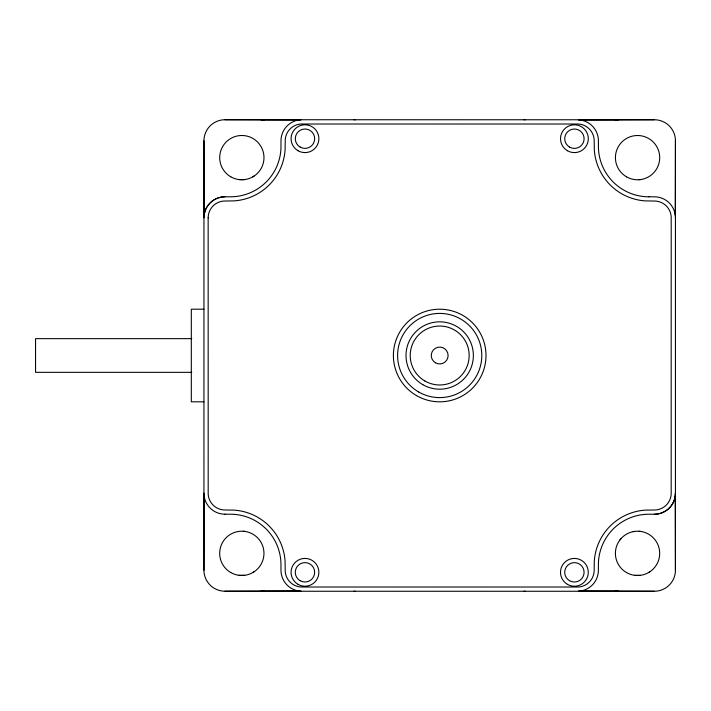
<?xml version="1.0" encoding="UTF-8"?>
<svg xmlns="http://www.w3.org/2000/svg" width="711" height="711" viewBox="0 0 711 711"><rect width="100%" height="100%" fill="white"/><g stroke="black" fill="none" stroke-linecap="round" stroke-linejoin="round"><path stroke-width="1.07" d="M264.11 590.521A21.046 21.046 0 0 1 258.662 591.232L224.978 591.232A21.046 21.046 0 0 1 203.933 570.186L203.95 140.778A21.046 21.046 0 0 1 225.005 119.732L258.68 119.732A21.046 21.046 0 0 1 264.128 120.452M615.255 590.53A21.046 21.046 0 0 0 620.703 591.25L654.387 591.25A21.046 21.046 0 0 0 675.432 570.204L675.45 140.805A21.046 21.046 0 0 0 654.404 119.75L620.721 119.75A21.046 21.046 0 0 0 615.273 120.47M203.933 570.186L204.119 495.896M675.263 215.095L675.45 140.805M619.974 539.88L620.899 538.76M252.912 176.799L254.138 176.035M252.894 572.524L254.12 571.76M648.619 572.542L649.845 571.777M633.225 531.641L634.656 531.41M244.726 179.581L238.949 179.581M639.011 179.732L640.451 179.59M244.708 575.297L238.932 575.297M640.433 575.315L634.656 575.315M580.114 119.928L654.404 119.75M224.978 591.232L299.278 591.054M261.426 119.919L300.993 119.928M578.363 119.928L617.975 119.928M224.996 196.787A21.046 21.046 0 0 0 203.95 217.833A21.046 21.046 0 0 1 224.996 196.778L230.471 196.796A50.517 50.517 0 0 0 280.987 146.279L280.987 140.787A21.046 21.046 0 0 1 302.042 119.741L577.359 119.768A21.046 21.046 0 0 1 598.413 140.805L598.413 146.288A50.517 50.517 0 0 0 648.93 196.814M648.93 196.796L654.396 196.814A21.046 21.046 0 0 1 675.45 217.859M203.941 309.187L191.312 309.187L191.312 401.804L203.941 401.804M191.757 338.658L35.55 338.649L35.55 372.333L191.757 372.342M224.987 514.195L230.462 514.213A50.517 50.517 0 0 1 280.969 564.73L280.969 570.204A21.046 21.046 0 0 0 302.024 591.259L577.341 591.268A21.046 21.046 0 0 0 598.395 570.204L598.395 564.73A50.517 50.517 0 0 1 648.912 514.222L654.387 514.231A21.046 21.046 0 0 0 675.432 493.176A21.046 21.046 0 0 1 654.387 514.213M261.408 591.054L301.02 591.054M578.345 591.072L617.957 591.072M225.005 119.732L299.295 119.919M580.087 591.072L654.387 591.25M638.993 531.268L640.433 531.41M243.269 531.25L244.717 531.393M675.254 495.914L675.432 570.204M203.95 140.787L204.128 215.078M224.987 514.204A21.046 21.046 0 0 1 203.941 493.158M525.251 591.197A21.046 21.046 0 0 1 523.883 591.241M355.482 591.241A21.046 21.046 0 0 1 354.114 591.197M354.069 119.786A21.046 21.046 0 0 1 355.509 119.741M523.9 119.75A21.046 21.046 0 0 1 525.278 119.795M208.154 217.913L208.19 494.261A16.833 16.833 0 0 0 223.885 509.965L234.035 510.116A54.729 54.729 0 0 1 285.067 561.157L285.218 571.306A16.833 16.833 0 0 0 300.922 587.01L578.443 587.019A16.833 16.833 0 0 0 594.147 571.315L594.298 561.166A54.729 54.729 0 0 1 645.33 510.134L655.489 509.983A16.833 16.833 0 0 0 671.184 494.278L671.202 216.757A16.833 16.833 0 0 0 655.498 201.062L645.348 200.902A54.729 54.729 0 0 1 594.316 149.87L594.165 139.72A16.833 16.833 0 0 0 578.461 124.016L300.94 124.007A16.833 16.833 0 0 0 285.235 139.703L285.084 149.861A54.729 54.729 0 0 1 234.052 200.884L223.894 201.044A16.833 16.833 0 0 0 208.199 216.739L208.154 217.913M626.489 176.817A22.148 22.148 0 0 0 659.701 157.638A22.148 22.148 0 0 0 626.489 138.467A22.148 22.148 0 0 0 626.489 176.817M626.471 572.542A22.148 22.148 0 0 0 659.692 553.362A22.148 22.148 0 0 0 626.471 534.183A22.148 22.148 0 0 0 626.471 572.542M230.764 176.799A22.148 22.148 0 0 0 263.985 157.629A22.148 22.148 0 0 0 230.764 138.449A22.148 22.148 0 0 0 230.764 176.799M230.746 572.524A22.148 22.148 0 0 0 263.968 553.345A22.148 22.148 0 0 0 230.755 534.165A22.148 22.148 0 0 0 230.746 572.524M435.479 362.806A8.416 8.416 0 0 0 448.108 355.509A8.416 8.416 0 0 0 435.479 348.221A8.416 8.416 0 0 0 435.479 362.806M422.849 384.678A33.675 33.675 0 0 0 473.366 355.509A33.675 33.675 0 0 0 422.858 326.34A33.675 33.675 0 0 0 422.849 384.678M424.956 381.034A29.471 29.471 0 0 0 469.162 355.509A29.471 29.471 0 0 0 424.956 329.993A29.471 29.471 0 0 0 424.956 381.034M418.646 391.965A42.1 42.1 0 0 0 481.791 355.509A42.1 42.1 0 0 0 418.646 319.052A42.1 42.1 0 0 0 418.646 391.965M300.131 580.691A9.678 9.678 0 0 0 314.653 572.311A9.678 9.678 0 0 0 300.131 563.921A9.678 9.678 0 0 0 300.131 580.691M298.042 150.732A13.891 13.891 0 0 0 318.884 138.698A13.891 13.891 0 0 0 298.042 126.665A13.891 13.891 0 0 0 298.042 150.732M300.149 147.088A9.678 9.678 0 0 0 314.671 138.698A9.678 9.678 0 0 0 300.149 130.317A9.678 9.678 0 0 0 300.149 147.088M569.555 580.709A9.678 9.678 0 0 0 584.078 572.319A9.678 9.678 0 0 0 569.555 563.939A9.678 9.678 0 0 0 569.555 580.709M567.449 584.353A13.891 13.891 0 0 0 588.29 572.319A13.891 13.891 0 0 0 567.449 560.286A13.891 13.891 0 0 0 567.449 584.353M567.467 150.741A13.891 13.891 0 0 0 588.308 138.716A13.891 13.891 0 0 0 567.467 126.682A13.891 13.891 0 0 0 567.467 150.741M569.573 147.097A9.678 9.678 0 0 0 584.095 138.716A9.678 9.678 0 0 0 569.573 130.326A9.678 9.678 0 0 0 569.573 147.097M416.539 395.618A46.313 46.313 0 0 0 486.004 355.509A46.313 46.313 0 0 0 416.539 315.408A46.313 46.313 0 0 0 416.539 395.618M298.025 584.344A13.891 13.891 0 0 0 318.866 572.311A13.891 13.891 0 0 0 298.025 560.277A13.891 13.891 0 0 0 298.025 584.344"/></g></svg>
